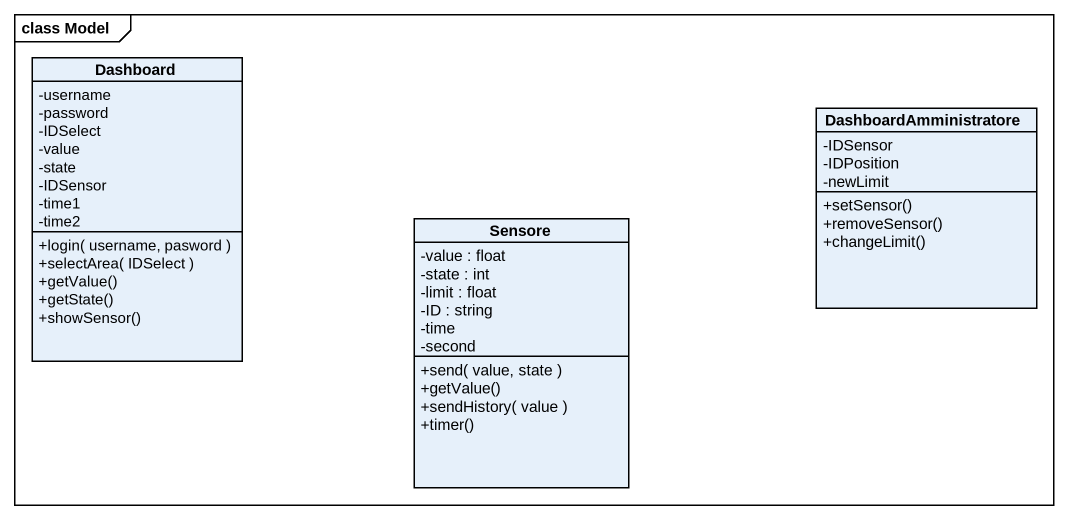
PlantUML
@startuml
mainframe class Model
hide circle
hide empty members
skinparam classAttributeIconSize 0
class Dashboard {
  -username
  -password
  -IDSelect
  -value
  -state
  -IDSensor
  -time1
  -time2
  +login( username, pasword )
  +selectArea( IDSelect )
  +getValue()
  +getState()
  +showSensor()
}
class DashboardAmministratore {
  -IDSensor
  -IDPosition
  -newLimit
  +setSensor()
  +removeSensor()
  +changeLimit()
}
class Sensore {
  -value : float
  -state : int
  -limit : float
  -ID : string
  -time
  -second
  +send( value, state )
  +getValue()
  +sendHistory( value )
  +timer()
}
@enduml
